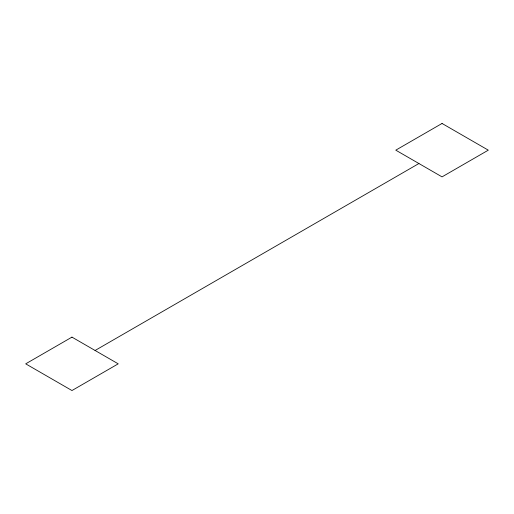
<?xml version="1.0" encoding="UTF-8"?>
<svg xmlns="http://www.w3.org/2000/svg" width="514" height="514" viewBox="0 0 514 514"><rect width="100%" height="100%" fill="white"/><g stroke="black" fill="none" stroke-linecap="round" stroke-linejoin="round"><path stroke-width="0.77" d="M95.09 350.477L418.91 163.523M71.96 337.126L25.7 363.835L71.96 390.537L118.22 363.835L71.96 337.126M442.04 123.463L395.78 150.165L442.04 176.874L488.3 150.165L442.04 123.463"/></g></svg>
